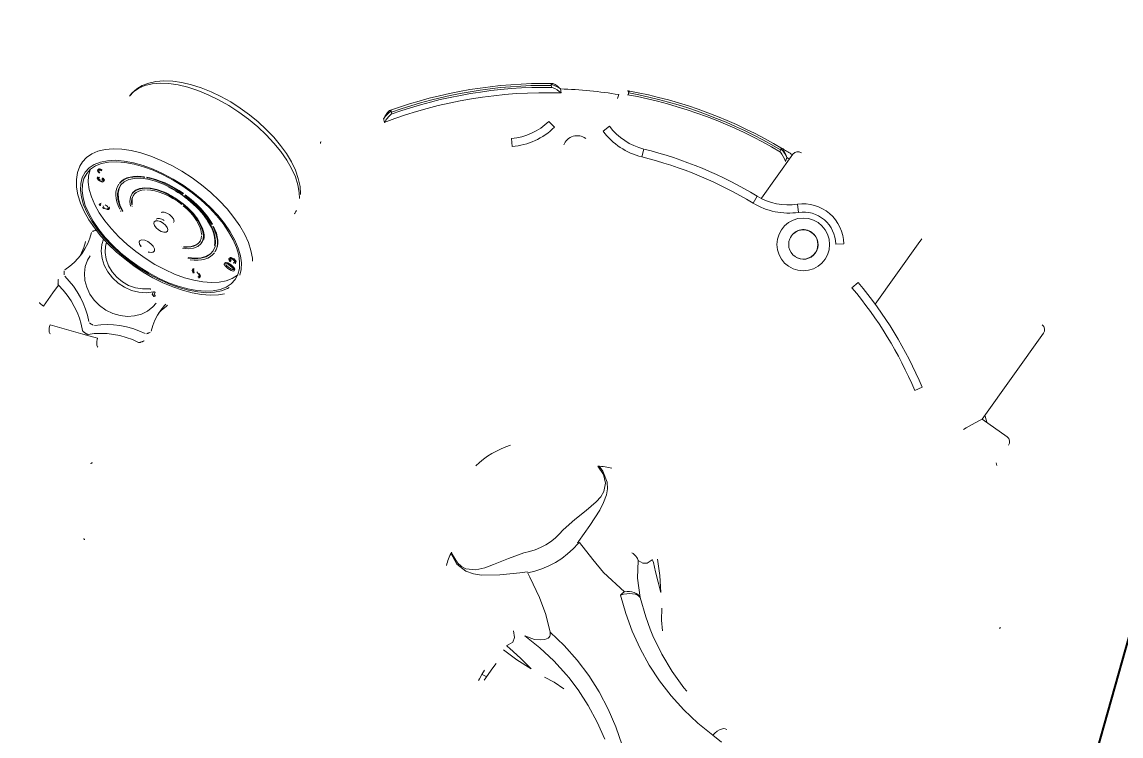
# Model space of a CAD drawing. Header units: millimetres. Extents: x -11451263 to 11578383104, y -507 to 1450429.
# Drawn here: x 12076962 to 12077262.8, y 1109792.9 to 1109988.2 of the extents above; entities that cross this region are included whole.
import ezdxf

# ---------------------------------------------------------------- set-up
doc = ezdxf.new("R2010")
doc.units = ezdxf.units.MM
doc.header["$MEASUREMENT"] = 0
doc.layers.get('0').update_dxf_attribs({"linetype": 'CONTINUOUS', "lineweight": 13})
doc.layers.get('Defpoints').update_dxf_attribs({"color": 5, "linetype": 'CONTINUOUS', "lineweight": 13})
doc.layers.add('KT-Net cat', color=1, linetype='CONTINUOUS', lineweight=40)
doc.layers.add('SPE-MEP-Plumbing', color=90, linetype='CONTINUOUS', lineweight=0)

# ---------------------------------------------------------------- blocks, each defined once
blk = doc.blocks.new('binh loc cat (bang)')
for p, q in [((346.01, 71.93), (345.97, 71.88)), ((346.06, 71.96), (346.01, 71.93)), ((346.12, 71.99), (346.06, 71.96)), ((346.18, 72), (346.12, 71.99)), ((346.24, 72.01), (346.18, 72)), ((346.31, 71.99), (346.24, 72.01)), ((346.37, 71.97), (346.31, 71.99)), ((346.43, 71.94), (346.37, 71.97)), ((335.74, 54.15), (335.71, 54.1)), ((335.71, 54.1), (335.71, 54.03)), ((335.71, 54.03), (335.71, 53.97)), ((335.71, 53.97), (335.73, 53.91)), ((335.73, 53.91), (335.76, 53.85)), ((335.76, 53.85), (335.8, 53.8)), ((335.8, 53.8), (335.86, 53.76)), ((335.86, 53.76), (335.91, 53.73)), ((456.45, 40.17), (456.32, 38.86)), ((456.51, 40.75), (456.45, 40.17)), ((457.7, 35.61), (457.74, 39.74)), ((456.32, 38.86), (456.17, 37.46)), ((457.58, 38.64), (456.38, 38.8)), ((457.73, 38.6), (457.58, 38.64)), ((457.69, 34.14), (457.7, 35.61)), ((489.54, 31.06), (493.98, 33.69)), ((304.54, 29.74), (304.7, 30.16)), ((304.7, 30.16), (304.88, 30.56)), ((304.88, 30.56), (305.08, 30.91)), ((305.08, 30.91), (305.29, 31.21)), ((305.29, 31.21), (305.5, 31.45)), ((305.5, 31.45), (305.7, 31.61)), ((305.7, 31.61), (305.88, 31.69)), ((305.88, 31.69), (306.04, 31.68)), ((484.91, 28.81), (489.54, 31.06)), ((498.79, 32.23), (494.46, 29.15)), ((313.31, 26.54), (304.54, 29.74)), ((457.17, 29.87), (461.73, 29.97)), ((457.28, 28.46), (457.23, 28.37)), ((457.23, 28.37), (457.39, 28.03)), ((457.41, 28.51), (457.28, 28.46)), ((457.39, 28.03), (458, 26.74)), ((457.64, 28.56), (457.41, 28.51)), ((458.24, 28.63), (457.64, 28.56)), ((462.41, 29.11), (458.24, 28.63)), ((461.73, 29.97), (466.33, 29.75)), ((466.33, 29.75), (462.41, 29.11)), ((473.56, 29.07), (470.66, 29.48)), ((476.83, 29.02), (473.56, 29.07)), ((480.11, 26.94), (484.91, 28.81)), ((494.46, 29.15), (489.91, 26.42)), ((298.6, 26.46), (298.62, 26.49)), ((298.62, 26.49), (298.7, 26.51)), ((298.7, 26.51), (298.83, 26.53)), ((298.83, 26.53), (299, 26.55)), ((299, 26.55), (299.22, 26.56)), ((299.22, 26.56), (299.47, 26.58)), ((299.47, 26.58), (299.76, 26.59)), ((299.76, 26.59), (300.07, 26.6)), ((300.07, 26.6), (300.06, 22.17)), ((311.37, 24.62), (310, 23.56)), ((312.63, 25.78), (311.37, 24.62)), ((312.64, 25.82), (312.63, 25.78)), ((312.67, 25.81), (312.63, 25.78)), ((312.66, 25.85), (312.64, 25.82)), ((312.72, 25.85), (312.67, 25.81)), ((312.76, 25.87), (312.72, 25.85)), ((312.81, 25.9), (312.76, 25.87)), ((312.87, 25.91), (312.81, 25.9)), ((312.92, 25.93), (312.87, 25.91)), ((312.98, 25.94), (312.92, 25.93)), ((313.03, 25.94), (312.98, 25.94)), ((313.03, 26.01), (313.03, 25.98)), ((313.04, 26.01), (313.03, 26.01)), ((313.03, 25.98), (313.03, 25.94)), ((313.17, 25.95), (313.03, 25.94)), ((313.3, 25.95), (313.17, 25.95)), ((313.44, 25.95), (313.3, 25.95)), ((317.23, 25.11), (313.31, 26.54)), ((313.57, 25.95), (313.44, 25.95)), ((313.7, 25.95), (313.57, 25.95)), ((313.84, 25.95), (313.7, 25.95)), ((313.97, 25.95), (313.84, 25.95)), ((314.11, 25.94), (313.97, 25.95)), ((314.1, 26.01), (314.1, 25.98)), ((314.1, 26.01), (314.1, 26.01)), ((314.1, 25.98), (314.11, 25.94)), ((314.16, 25.94), (314.11, 25.94)), ((314.22, 25.93), (314.16, 25.94)), ((314.27, 25.91), (314.22, 25.93)), ((314.32, 25.9), (314.27, 25.91)), ((314.37, 25.87), (314.32, 25.9)), ((314.42, 25.85), (314.37, 25.87)), ((314.47, 25.81), (314.42, 25.85)), ((314.5, 25.78), (314.47, 25.81)), ((314.48, 25.85), (314.5, 25.82)), ((314.5, 25.82), (314.5, 25.78)), ((315.77, 24.62), (314.5, 25.78)), ((317.14, 23.56), (315.77, 24.62)), ((317.23, 25.11), (317.39, 25.53)), ((317.39, 25.53), (317.57, 25.93)), ((317.57, 25.93), (317.77, 26.29)), ((317.77, 26.29), (317.98, 26.59)), ((317.98, 26.59), (318.19, 26.83)), ((318.19, 26.83), (318.39, 26.99)), ((318.39, 26.99), (318.57, 27.06)), ((318.57, 27.06), (318.73, 27.06)), ((457.68, 25.39), (456.43, 24.1)), ((458, 26.74), (457.68, 25.39)), ((464.93, 23.7), (470.1, 24.38)), ((470.1, 24.38), (475.16, 25.46)), ((475.16, 25.46), (476.08, 25.7)), ((476.08, 25.7), (480.11, 26.94)), ((485.17, 24.07), (480.26, 22.1)), ((489.91, 26.42), (485.17, 24.07)), ((300.06, 22.17), (300.06, 19.57)), ((306.98, 21.75), (305.36, 21.01)), ((308.53, 22.6), (306.98, 21.75)), ((310, 23.56), (308.53, 22.6)), ((309.95, 20.59), (311.32, 21.65)), ((311.32, 21.65), (312.58, 22.81)), ((312.98, 22.98), (313.13, 22.98)), ((313.13, 22.98), (313.28, 22.98)), ((313.28, 22.98), (313.42, 22.99)), ((313.42, 22.99), (313.57, 22.99)), ((313.57, 22.99), (313.72, 22.99)), ((313.72, 22.99), (313.86, 22.98)), ((313.86, 22.98), (314.01, 22.98)), ((314.01, 22.98), (314.16, 22.98)), ((315.82, 21.65), (314.56, 22.81)), ((317.19, 20.59), (315.82, 21.65)), ((318.6, 22.6), (317.14, 23.56)), ((320.15, 21.75), (318.6, 22.6)), ((321.78, 21.01), (320.15, 21.75)), ((459.7, 23.42), (464.93, 23.7)), ((459.7, 23.42), (462.39, 22.66)), ((462.39, 22.66), (463.82, 21.83)), ((463.82, 21.83), (464.73, 21.02)), ((480.26, 22.1), (475.2, 20.52)), ((299.18, 18.37), (299.17, 18.32)), ((299.17, 18.32), (299.17, 18.29)), ((299.19, 18.41), (299.18, 18.37)), ((299.21, 18.46), (299.19, 18.41)), ((299.23, 18.51), (299.21, 18.46)), ((299.3, 18.61), (299.23, 18.51)), ((299.23, 18.51), (299.24, 18.55)), ((299.24, 18.55), (299.25, 18.57)), ((299.36, 18.71), (299.3, 18.61)), ((299.43, 18.81), (299.36, 18.71)), ((299.49, 18.91), (299.43, 18.81)), ((299.56, 19.01), (299.49, 18.91)), ((299.63, 19.11), (299.56, 19.01)), ((299.7, 19.21), (299.63, 19.11)), ((299.77, 19.31), (299.7, 19.21)), ((299.77, 19.31), (299.78, 19.36)), ((299.8, 19.35), (299.77, 19.31)), ((299.78, 19.36), (299.79, 19.37)), ((299.84, 19.39), (299.8, 19.35)), ((299.88, 19.42), (299.84, 19.39)), ((299.92, 19.45), (299.88, 19.42)), ((299.97, 19.48), (299.92, 19.45)), ((300.02, 19.5), (299.97, 19.48)), ((300.08, 19.52), (300.02, 19.5)), ((300.13, 19.53), (300.08, 19.52)), ((301.92, 19.9), (300.13, 19.53)), ((300.13, 19.57), (300.14, 19.59)), ((300.13, 19.53), (300.13, 19.57)), ((300.14, 19.59), (300.15, 19.6)), ((303.66, 20.39), (301.92, 19.9)), ((305.36, 21.01), (303.66, 20.39)), ((305.3, 18.04), (306.93, 18.78)), ((306.93, 18.78), (308.48, 19.63)), ((308.48, 19.63), (309.95, 20.59)), ((318.65, 19.63), (317.19, 20.59)), ((320.21, 18.78), (318.65, 19.63)), ((321.84, 18.04), (320.21, 18.78)), ((323.47, 20.39), (321.78, 21.01)), ((325.22, 19.9), (323.47, 20.39)), ((327.01, 19.53), (325.22, 19.9)), ((326.99, 19.6), (327, 19.59)), ((327, 19.59), (327, 19.57)), ((327, 19.57), (327.01, 19.53)), ((327.06, 19.52), (327.01, 19.53)), ((327.11, 19.5), (327.06, 19.52)), ((327.17, 19.48), (327.11, 19.5)), ((327.21, 19.45), (327.17, 19.48)), ((327.26, 19.42), (327.21, 19.45)), ((327.3, 19.39), (327.26, 19.42)), ((327.34, 19.35), (327.3, 19.39)), ((327.37, 19.31), (327.34, 19.35)), ((327.35, 19.37), (327.36, 19.36)), ((327.36, 19.36), (327.37, 19.31)), ((327.44, 19.21), (327.37, 19.31)), ((327.51, 19.11), (327.44, 19.21)), ((327.58, 19.01), (327.51, 19.11)), ((327.65, 18.91), (327.58, 19.01)), ((327.71, 18.81), (327.65, 18.91)), ((327.78, 18.71), (327.71, 18.81)), ((327.84, 18.61), (327.78, 18.71)), ((327.91, 18.51), (327.84, 18.61)), ((327.89, 18.57), (327.9, 18.55)), ((327.9, 18.55), (327.91, 18.51)), ((327.93, 18.46), (327.91, 18.51)), ((327.95, 18.41), (327.93, 18.46)), ((327.96, 18.37), (327.95, 18.41)), ((327.97, 18.32), (327.96, 18.37)), ((327.97, 18.29), (327.97, 18.32)), ((430.1, 16.81), (433.2, 18.26)), ((430.47, 18.42), (430.35, 17.94)), ((430.6, 18.89), (430.47, 18.42)), ((430.74, 19.35), (430.6, 18.89)), ((430.89, 19.79), (430.74, 19.35)), ((431.05, 20.23), (430.89, 19.79)), ((433.2, 18.26), (436.28, 18.41)), ((436.28, 18.41), (438.39, 17.82)), ((464.72, 18.56), (460.94, 15.32)), ((470.01, 19.33), (464.72, 18.56)), ((464.92, 18.77), (464.72, 18.56)), ((464.73, 21.02), (465.03, 20.64)), ((465.21, 19.21), (464.92, 18.77)), ((465.03, 20.64), (465.26, 20.17)), ((465.3, 19.5), (465.21, 19.21)), ((465.26, 20.17), (465.33, 19.84)), ((465.33, 19.84), (465.3, 19.5)), ((475.2, 20.52), (470.01, 19.33)), ((299.61, 13.55), (299.08, 15.08)), ((299.12, 15.46), (299.19, 15.57)), ((299.19, 15.57), (299.26, 15.68)), ((299.26, 15.68), (299.33, 15.79)), ((299.33, 15.79), (299.4, 15.9)), ((299.4, 15.9), (299.47, 16.01)), ((299.47, 16.01), (299.55, 16.12)), ((299.55, 16.12), (299.63, 16.23)), ((299.63, 16.23), (299.7, 16.34)), ((300.07, 16.56), (301.86, 16.92)), ((301.86, 16.92), (303.61, 17.42)), ((303.61, 17.42), (305.3, 18.04)), ((306.71, 15.54), (305.19, 14.28)), ((308.49, 16.52), (306.71, 15.54)), ((310.44, 17.2), (308.49, 16.52)), ((312.51, 17.55), (310.44, 17.2)), ((314.62, 17.55), (312.51, 17.55)), ((316.69, 17.2), (314.62, 17.55)), ((318.65, 16.52), (316.69, 17.2)), ((320.43, 15.54), (318.65, 16.52)), ((321.95, 14.28), (320.43, 15.54)), ((323.53, 17.42), (321.84, 18.04)), ((325.28, 16.92), (323.53, 17.42)), ((327.07, 16.56), (325.28, 16.92)), ((327.43, 16.34), (327.51, 16.23)), ((327.51, 16.23), (327.59, 16.12)), ((327.53, 13.55), (328.06, 15.08)), ((327.59, 16.12), (327.66, 16.01)), ((327.66, 16.01), (327.74, 15.9)), ((327.74, 15.9), (327.81, 15.79)), ((327.81, 15.79), (327.88, 15.68)), ((327.88, 15.68), (327.95, 15.57)), ((327.95, 15.57), (328.02, 15.46)), ((430.14, 16.95), (430.05, 16.44)), ((430.52, 16.77), (430.05, 16.44)), ((430.24, 17.45), (430.14, 16.95)), ((430.35, 17.94), (430.24, 17.45)), ((433.07, 17.88), (430.52, 16.77)), ((434.56, 18.04), (433.07, 17.88)), ((435.92, 17.83), (434.56, 18.04)), ((438.31, 16.48), (435.92, 17.83)), ((439.95, 14.65), (438.31, 16.48)), ((438.39, 17.82), (440.39, 16.78)), ((440.39, 16.78), (444.4, 13.78)), ((460.94, 15.32), (456.84, 12.53)), ((506.91, 14.59), (512.08, 15.31)), ((512.08, 15.31), (517.33, 15.64)), ((517.33, 15.64), (520.38, 15.8)), ((517.47, 14.82), (517.33, 15.64)), ((299.99, 11.99), (299.61, 13.55)), ((303.96, 12.79), (303.09, 11.13)), ((305.19, 14.28), (303.96, 12.79)), ((323.18, 12.79), (321.95, 14.28)), ((324.05, 11.13), (323.18, 12.79)), ((327.15, 11.99), (327.53, 13.55)), ((441.41, 12.49), (439.95, 14.65)), ((443.72, 8.78), (441.41, 12.49)), ((444.4, 13.78), (448.52, 10.16)), ((456.84, 12.53), (451.48, 9.54)), ((496.86, 11.99), (501.83, 13.48)), ((501.83, 13.48), (506.91, 14.59)), ((517.69, 14.06), (517.47, 14.82)), ((517.98, 13.39), (517.69, 14.06)), ((518.32, 12.85), (517.98, 13.39)), ((518.7, 12.45), (518.32, 12.85)), ((519.11, 12.21), (518.7, 12.45)), ((519.53, 12.14), (519.11, 12.21)), ((300.21, 10.41), (299.99, 11.99)), ((300.26, 9.76), (300.1, 8.71)), ((300.29, 8.82), (300.21, 10.41)), ((302.59, 9.35), (302.48, 7.99)), ((303.09, 11.13), (302.59, 9.35)), ((308.96, 8.74), (310.95, 9.33)), ((310.95, 9.33), (313.03, 9.59)), ((313.03, 9.59), (315.14, 9.51)), ((315.14, 9.51), (317.19, 9.08)), ((317.19, 9.08), (319.11, 8.32)), ((324.55, 9.35), (324.05, 11.13)), ((324.66, 7.99), (324.55, 9.35)), ((326.85, 8.82), (326.92, 10.41)), ((327.04, 8.71), (326.87, 9.76)), ((326.92, 10.41), (327.15, 11.99)), ((448.52, 10.16), (450.12, 8.77)), ((451.48, 9.54), (450.39, 8.93)), ((487.37, 7.89), (492.04, 10.12)), ((492.04, 10.12), (496.86, 11.99)), ((503.42, 9.69), (498.17, 7.91)), ((504.56, 10), (503.42, 9.69)), ((299.72, 7.15), (299.2, 5.62)), ((300.1, 8.71), (299.72, 7.15)), ((299.99, 5.65), (300.21, 7.23)), ((300.21, 7.23), (300.29, 8.82)), ((304.24, 5.19), (305.54, 6.63)), ((306.59, 6.18), (305.31, 4.86)), ((305.54, 6.63), (307.13, 7.82)), ((308.13, 7.25), (306.59, 6.18)), ((307.13, 7.82), (308.96, 8.74)), ((309.9, 8.04), (308.13, 7.25)), ((311.8, 8.51), (309.9, 8.04)), ((313.78, 8.64), (311.8, 8.51)), ((315.75, 8.44), (313.78, 8.64)), ((317.63, 7.9), (315.75, 8.44)), ((319.36, 7.04), (317.63, 7.9)), ((319.11, 8.32), (320.82, 7.27)), ((320.85, 5.92), (319.36, 7.04)), ((320.82, 7.27), (322.28, 5.95)), ((322.28, 5.95), (322.44, 6.65)), ((322.44, 6.65), (323.13, 6.94)), ((322.89, 6.4), (322.72, 5.76)), ((323.43, 6.58), (322.89, 6.4)), ((323.13, 6.94), (323.27, 6.84)), ((326.92, 7.23), (326.85, 8.82)), ((326.99, 6.66), (326.92, 7.23)), ((327.42, 7.15), (327.04, 8.71)), ((327.57, 6.66), (327.42, 7.15)), ((446.3, 5.05), (443.72, 8.78)), ((450.12, 8.77), (450.15, 8.75)), ((450.39, 8.93), (450.31, 8.88)), ((450.31, 8.88), (451.64, 7.38)), ((451.64, 7.38), (452.85, 5.75)), ((482.88, 5.3), (487.37, 7.89)), ((498.17, 7.91), (493.1, 5.7)), ((299.08, 2.56), (299.61, 4.09)), ((299.18, 5.58), (299.17, 5.53)), ((299.17, 5.53), (299.17, 5.48)), ((299.2, 5.62), (299.18, 5.58)), ((299.61, 4.09), (299.99, 5.65)), ((302.75, 2.13), (303.27, 3.57)), ((303.27, 3.57), (304.24, 5.19)), ((304.37, 3.35), (303.98, 2.4)), ((305.31, 4.86), (304.37, 3.35)), ((310.69, 3.16), (307.62, 2.91)), ((313.79, 3.24), (310.69, 3.16)), ((316.88, 3.14), (313.79, 3.24)), ((319.94, 2.86), (316.88, 3.14)), ((320.85, 5.92), (320.89, 5.88)), ((320.89, 5.88), (320.93, 5.85)), ((320.93, 5.85), (320.98, 5.82)), ((320.98, 5.82), (321.03, 5.8)), ((321.03, 5.8), (321.09, 5.79)), ((321.09, 5.79), (321.14, 5.77)), ((321.14, 5.77), (321.2, 5.77)), ((321.2, 5.77), (321.25, 5.76)), ((322.32, 5.91), (322.28, 5.95)), ((322.37, 5.87), (322.32, 5.91)), ((322.42, 5.84), (322.37, 5.87)), ((322.47, 5.81), (322.42, 5.84)), ((322.53, 5.79), (322.47, 5.81)), ((322.59, 5.78), (322.53, 5.79)), ((322.65, 5.77), (322.59, 5.78)), ((322.72, 5.76), (322.65, 5.77)), ((447.36, 3.9), (446.3, 5.05)), ((448.32, 2.64), (447.36, 3.9)), ((452.85, 5.75), (453.92, 4.02)), ((453.92, 4.02), (454.84, 2.2)), ((478.6, 2.37), (482.88, 5.3)), ((488.23, 3.04), (486.54, 1.99)), ((493.1, 5.7), (488.23, 3.04)), ((296.44, 0.14), (294.08, -0.96)), ((297.31, 0.02), (294.97, -1.08)), ((299.01, 1.08), (296.44, 0.14)), ((299.9, 0.96), (297.31, 0.02)), ((300.2, 0.73), (297.66, -0.2)), ((301.75, 1.86), (299.01, 1.08)), ((299.19, 2.07), (299.12, 2.18)), ((299.26, 1.96), (299.19, 2.07)), ((299.33, 1.84), (299.26, 1.96)), ((299.4, 1.73), (299.33, 1.84)), ((299.47, 1.62), (299.4, 1.73)), ((299.55, 1.51), (299.47, 1.62)), ((299.63, 1.41), (299.55, 1.51)), ((299.7, 1.3), (299.63, 1.41)), ((302.71, 1.73), (299.9, 0.96)), ((302.94, 1.48), (300.2, 0.73)), ((304.63, 2.47), (301.75, 1.86)), ((305.69, 2.32), (302.71, 1.73)), ((305.86, 2.06), (302.94, 1.48)), ((307.62, 2.91), (304.63, 2.47)), ((308.79, 2.72), (305.69, 2.32)), ((308.89, 2.45), (305.86, 2.06)), ((311.97, 2.92), (308.79, 2.72)), ((312, 2.64), (308.89, 2.45)), ((315.17, 2.92), (311.97, 2.92)), ((315.14, 2.64), (312, 2.64)), ((318.25, 2.45), (315.14, 2.64)), ((318.35, 2.72), (315.17, 2.92)), ((321.28, 2.06), (318.25, 2.45)), ((321.45, 2.32), (318.35, 2.72)), ((322.93, 2.39), (319.94, 2.86)), ((324.2, 1.48), (321.28, 2.06)), ((324.43, 1.73), (321.45, 2.32)), ((325.8, 1.76), (322.93, 2.39)), ((326.94, 0.73), (324.2, 1.48)), ((327.24, 0.96), (324.43, 1.73)), ((328.52, 0.95), (325.8, 1.76)), ((329.48, -0.2), (326.94, 0.73)), ((329.83, 0.02), (327.24, 0.96)), ((331.07, -0.02), (328.52, 0.95)), ((332.17, -1.08), (329.83, 0.02)), ((449.16, 1.29), (448.32, 2.64)), ((449.88, -0.14), (449.16, 1.29)), ((454.84, 2.2), (455.6, 0.3)), ((455.6, 0.3), (456.19, -1.65)), ((474.53, -0.9), (478.6, 2.37)), ((486.54, 1.99), (483.61, -0.03)), ((489.58, 0.37), (487.66, -1.8)), ((291.95, -2.22), (290.08, -3.63)), ((292.93, -2.31), (291.21, -3.67)), ((293.38, -2.48), (291.7, -3.8)), ((294.08, -0.96), (291.95, -2.22)), ((294.97, -1.08), (292.93, -2.31)), ((295.38, -1.27), (293.38, -2.48)), ((297.66, -0.2), (295.38, -1.27)), ((300.2, -2.16), (297.66, -3.08)), ((302.94, -1.4), (300.2, -2.16)), ((305.86, -0.82), (302.94, -1.4)), ((308.89, -0.43), (305.86, -0.82)), ((312, -0.24), (308.89, -0.43)), ((311.17, -2.96), (311.1, -3.22)), ((311.17, -2.86), (311.12, -3.36)), ((311.61, -2.42), (311.17, -2.86)), ((311.61, -2.51), (311.17, -2.96)), ((312.36, -2.09), (311.61, -2.42)), ((312.36, -2.19), (311.61, -2.51)), ((315.14, -0.24), (312, -0.24)), ((315.53, -2.42), (314.78, -2.09)), ((315.53, -2.51), (314.78, -2.19)), ((318.25, -0.43), (315.14, -0.24)), ((315.97, -2.86), (315.53, -2.42)), ((315.97, -2.96), (315.53, -2.51)), ((316.01, -3.36), (315.97, -2.86)), ((316.04, -3.22), (315.97, -2.96)), ((321.28, -0.82), (318.25, -0.43)), ((324.2, -1.4), (321.28, -0.82)), ((326.94, -2.16), (324.2, -1.4)), ((329.48, -3.08), (326.94, -2.16)), ((331.76, -1.27), (329.48, -0.2)), ((333.39, -1.14), (331.07, -0.02)), ((333.76, -2.48), (331.76, -1.27)), ((334.21, -2.31), (332.17, -1.08)), ((335.47, -2.41), (333.39, -1.14)), ((335.44, -3.8), (333.76, -2.48)), ((335.93, -3.67), (334.21, -2.31)), ((337.25, -3.8), (335.47, -2.41)), ((450.46, -1.63), (449.88, -0.14)), ((450.9, -3.16), (450.46, -1.63)), ((456.19, -1.65), (456.61, -3.63)), ((474.86, -2.26), (467.15, -3.21)), ((474.53, -0.9), (474.56, -1.08)), ((474.53, -0.9), (475.08, -1.57)), ((474.56, -1.08), (474.59, -1.25)), ((474.59, -1.25), (474.63, -1.43)), ((474.63, -1.43), (474.67, -1.6)), ((474.67, -1.6), (474.71, -1.77)), ((474.71, -1.77), (474.76, -1.94)), ((474.76, -1.94), (474.81, -2.1)), ((474.81, -2.1), (474.86, -2.26)), ((475.4, -2.72), (474.86, -2.26)), ((475.08, -1.57), (475.69, -2.18)), ((475.98, -3.1), (475.4, -2.72)), ((475.69, -2.18), (476.34, -2.7)), ((476.34, -2.7), (477, -3.12)), ((483.61, -0.03), (479.24, -3.5)), ((487.66, -1.8), (485.8, -4.51)), ((288.51, -5.18), (287.28, -6.84)), ((290.08, -3.63), (288.51, -5.18)), ((289.85, -5.11), (288.86, -6.64)), ((290.36, -5.22), (289.4, -6.71)), ((291.21, -3.67), (289.85, -5.11)), ((291.7, -3.8), (290.36, -5.22)), ((293.38, -5.36), (291.7, -6.68)), ((295.38, -4.15), (293.38, -5.36)), ((297.66, -3.08), (295.38, -4.15)), ((296.34, -4.94), (296.42, -4.81)), ((296.38, -5.12), (296.34, -4.94)), ((296.38, -5.31), (296.35, -5.19)), ((296.54, -5.28), (296.38, -5.12)), ((296.54, -5.48), (296.38, -5.31)), ((296.42, -4.81), (296.58, -4.69)), ((296.68, -4.89), (296.63, -5.01)), ((296.63, -5.01), (296.72, -5.18)), ((296.81, -4.79), (296.68, -4.89)), ((297.41, -5.19), (297.67, -4.97)), ((297.66, -4.78), (297.58, -4.73)), ((297.7, -4.84), (297.66, -4.78)), ((297.67, -4.97), (297.7, -4.84)), ((297.75, -5.74), (298.01, -5.79)), ((297.76, -4.63), (297.9, -4.71)), ((297.9, -4.71), (297.98, -4.81)), ((297.98, -4.98), (298.21, -4.94)), ((298.01, -5.79), (298.22, -5.8)), ((298.21, -4.94), (298.39, -4.94)), ((298.22, -5.8), (298.5, -5.75)), ((298.39, -4.94), (298.7, -4.99)), ((298.5, -5.75), (298.69, -5.67)), ((298.69, -5.67), (298.86, -5.54)), ((298.7, -4.99), (298.91, -5.06)), ((298.88, -5.27), (298.74, -5.17)), ((298.86, -5.54), (298.93, -5.39)), ((298.93, -5.39), (298.88, -5.27)), ((298.91, -5.06), (299.15, -5.25)), ((299.11, -5.64), (298.91, -5.78)), ((299.11, -5.83), (298.91, -5.97)), ((299.21, -5.47), (299.11, -5.64)), ((299.21, -5.66), (299.11, -5.83)), ((299.15, -5.25), (299.21, -5.47)), ((299.2, -5.61), (299.21, -5.66)), ((311.12, -3.36), (311.47, -3.83)), ((311.47, -3.83), (312.16, -4.19)), ((312.16, -4.19), (313.07, -4.38)), ((313.07, -4.38), (314.07, -4.38)), ((314.07, -4.38), (314.98, -4.19)), ((314.98, -4.19), (315.67, -3.83)), ((315.67, -3.83), (316.01, -3.36)), ((327.45, -5.26), (327.51, -4.99)), ((327.54, -5.39), (327.45, -5.26)), ((327.45, -5.46), (327.47, -5.38)), ((327.54, -5.59), (327.45, -5.46)), ((327.51, -4.99), (328.16, -4.56)), ((327.7, -5.5), (327.54, -5.39)), ((327.7, -5.7), (327.54, -5.59)), ((327.83, -4.99), (327.76, -5.2)), ((327.76, -5.2), (327.82, -5.31)), ((327.83, -5.19), (327.78, -5.35)), ((327.82, -5.31), (327.94, -5.4)), ((328.35, -4.66), (327.83, -4.99)), ((328.35, -4.85), (327.83, -5.19)), ((328.79, -5.45), (329.18, -5.33)), ((329.18, -5.33), (329.44, -5.22)), ((329.44, -5.22), (329.95, -4.88)), ((331.76, -4.15), (329.48, -3.08)), ((330.27, -4.87), (329.64, -5.32)), ((330.27, -5.07), (329.64, -5.51)), ((329.97, -4.56), (329.85, -4.47)), ((329.97, -4.76), (329.85, -4.67)), ((329.95, -4.88), (330.02, -4.67)), ((330.02, -4.67), (329.97, -4.56)), ((329.98, -4.79), (329.97, -4.76)), ((330.07, -4.36), (330.23, -4.47)), ((330.23, -4.47), (330.32, -4.6)), ((330.32, -4.6), (330.27, -4.87)), ((330.31, -4.88), (330.27, -5.07)), ((333.76, -5.36), (331.76, -4.15)), ((335.44, -6.68), (333.76, -5.36)), ((336.77, -5.22), (335.44, -3.8)), ((337.29, -5.11), (335.93, -3.67)), ((337.74, -6.71), (336.77, -5.22)), ((338.4, -4.96), (337.25, -3.8)), ((338.28, -6.64), (337.29, -5.11)), ((451.2, -4.72), (450.9, -3.16)), ((451.34, -6.28), (451.2, -4.72)), ((456.61, -3.63), (456.85, -5.63)), ((456.61, -5.71), (456.61, -5.76)), ((456.61, -5.76), (456.62, -5.81)), ((456.62, -5.81), (456.63, -5.85)), ((456.63, -5.85), (456.63, -5.9)), ((456.63, -5.9), (456.64, -5.95)), ((456.64, -5.95), (456.65, -6)), ((456.65, -6), (456.65, -6.05)), ((456.85, -5.63), (456.88, -5.69)), ((456.88, -5.69), (456.9, -5.74)), ((456.9, -5.74), (456.92, -5.8)), ((456.92, -5.8), (456.94, -5.86)), ((456.94, -5.86), (456.97, -5.91)), ((456.97, -5.91), (456.99, -5.97)), ((456.99, -5.97), (457.02, -6.02)), ((462.68, -4.35), (457.04, -6.08)), ((467.15, -3.21), (462.68, -4.35)), ((479.24, -3.5), (475.63, -7.39)), ((476.57, -3.4), (475.98, -3.1)), ((477.16, -3.61), (476.57, -3.4)), ((477, -3.12), (477.64, -3.42)), ((477.74, -3.73), (477.16, -3.61)), ((477.64, -3.42), (478.24, -3.59)), ((478.29, -3.75), (477.74, -3.73)), ((478.24, -3.59), (478.78, -3.61)), ((478.79, -3.67), (478.29, -3.75)), ((478.78, -3.61), (479.24, -3.5)), ((479.24, -3.5), (478.79, -3.67)), ((286.42, -8.59), (285.95, -10.36)), ((287.28, -6.84), (286.42, -8.59)), ((288.26, -8.21), (288.06, -9.81)), ((288.86, -6.64), (288.26, -8.21)), ((288.81, -8.25), (288.61, -9.81)), ((289.4, -6.71), (288.81, -8.25)), ((290.36, -8.1), (289.4, -9.59)), ((291.7, -6.68), (290.36, -8.1)), ((299.15, -8.94), (298.55, -9.62)), ((299.87, -8.29), (299.15, -8.94)), ((300.99, -7.95), (299.68, -9.02)), ((300.99, -8.14), (299.68, -9.22)), ((300.71, -7.67), (299.87, -8.29)), ((301.66, -7.1), (300.71, -7.67)), ((302.63, -6.99), (300.99, -7.95)), ((302.63, -7.18), (300.99, -8.14)), ((302.06, -6.88), (302.04, -6.89)), ((302.09, -6.87), (302.06, -6.88)), ((302.11, -6.86), (302.09, -6.87)), ((302.14, -6.84), (302.11, -6.86)), ((302.16, -6.83), (302.14, -6.84)), ((302.19, -6.82), (302.16, -6.83)), ((302.21, -6.81), (302.19, -6.82)), ((302.24, -6.79), (302.21, -6.81)), ((312.72, -8.79), (312, -9.03)), ((313.57, -8.7), (312.72, -8.79)), ((314.42, -8.79), (313.57, -8.7)), ((315.14, -9.03), (314.42, -8.79)), ((321.44, -8.59), (321.44, -8.59)), ((321.44, -8.59), (321.44, -8.59)), ((321.45, -8.6), (321.44, -8.59)), ((321.45, -8.6), (321.45, -8.6)), ((321.45, -8.6), (321.45, -8.6)), ((321.45, -8.6), (321.45, -8.6)), ((321.45, -8.6), (321.45, -8.6)), ((321.45, -8.6), (321.45, -8.6)), ((322.73, -9.37), (321.83, -8.8)), ((322.73, -9.57), (321.83, -8.99)), ((323.21, -9.23), (321.84, -8.4)), ((326.22, -7.99), (324.59, -7.03)), ((326.22, -8.19), (324.59, -7.22)), ((326.33, -7.61), (325.37, -7.04)), ((327.51, -9.08), (326.22, -7.99)), ((327.51, -9.27), (326.22, -8.19)), ((327.18, -8.22), (326.33, -7.61)), ((327.92, -8.87), (327.18, -8.22)), ((328.53, -9.55), (327.92, -8.87)), ((336.77, -8.1), (335.44, -6.68)), ((337.74, -9.59), (336.77, -8.1)), ((338.33, -8.25), (337.74, -6.71)), ((338.47, -7.04), (338.28, -6.64)), ((338.53, -9.81), (338.33, -8.25)), ((422.02, -7.96), (421.72, -6.61)), ((422.4, -9.3), (422.02, -7.96)), ((452.33, -10.48), (451.34, -6.28)), ((456.66, -6.1), (456.6, -11.47)), ((456.65, -6.05), (456.66, -6.1)), ((457.02, -6.02), (457.04, -6.08)), ((475.63, -7.39), (473, -11.39)), ((478.6, -11.59), (483.1, -7.92)), ((483.1, -7.92), (480.2, -11.48)), ((285.95, -10.36), (285.84, -11.73)), ((286.03, -13.37), (285.84, -11.73)), ((288.06, -9.81), (288.26, -11.41)), ((288.26, -11.41), (288.86, -12.98)), ((288.61, -9.81), (288.81, -11.37)), ((288.81, -11.13), (288.78, -11.25)), ((289.4, -9.59), (288.81, -11.13)), ((288.81, -11.37), (289.4, -12.91)), ((290.81, -12.03), (291.08, -11.96)), ((291.08, -11.96), (291.39, -11.93)), ((291.62, -10.68), (291.71, -10.47)), ((291.63, -10.76), (291.62, -10.68)), ((291.68, -10.86), (291.63, -10.76)), ((291.71, -10.47), (291.98, -10.3)), ((291.96, -10.58), (291.93, -10.7)), ((291.93, -10.7), (291.99, -10.89)), ((291.96, -10.77), (291.93, -10.89)), ((292.06, -10.47), (291.96, -10.58)), ((292.06, -10.66), (291.96, -10.77)), ((291.98, -10.3), (292.28, -10.22)), ((291.99, -10.89), (292.09, -11.04)), ((292.3, -10.37), (292.06, -10.47)), ((292.3, -10.56), (292.06, -10.66)), ((292.28, -10.22), (292.61, -10.2)), ((292.6, -10.34), (292.3, -10.37)), ((292.6, -10.53), (292.3, -10.56)), ((292.86, -10.36), (292.6, -10.34)), ((292.61, -10.2), (293.07, -10.25)), ((292.83, -11.06), (293.07, -11.01)), ((293.12, -11.15), (292.83, -11.19)), ((293.12, -11.34), (292.83, -11.38)), ((293.09, -10.42), (292.86, -10.36)), ((293.07, -10.25), (293.45, -10.39)), ((293.07, -11.01), (293.26, -10.92)), ((293.3, -10.56), (293.09, -10.42)), ((293.38, -11.07), (293.12, -11.15)), ((293.38, -11.26), (293.12, -11.34)), ((293.26, -10.92), (293.34, -10.82)), ((293.37, -10.72), (293.3, -10.56)), ((293.34, -10.82), (293.37, -10.72)), ((293.61, -10.92), (293.38, -11.07)), ((293.61, -11.11), (293.38, -11.26)), ((293.45, -10.39), (293.63, -10.55)), ((293.68, -10.73), (293.61, -10.92)), ((293.68, -10.92), (293.61, -11.11)), ((293.63, -10.55), (293.68, -10.73)), ((297.55, -11.8), (297.49, -12.54)), ((297.75, -11.06), (297.55, -11.8)), ((298.08, -10.33), (297.75, -11.06)), ((298.19, -11.42), (298.04, -12.68)), ((298.19, -11.62), (298.04, -12.69)), ((298.55, -9.62), (298.08, -10.33)), ((298.74, -10.19), (298.19, -11.42)), ((298.74, -10.39), (298.19, -11.62)), ((299.68, -9.02), (298.74, -10.19)), ((299.68, -9.22), (298.74, -10.39)), ((302.09, -11.51), (301.92, -12.59)), ((302.66, -10.46), (302.09, -11.51)), ((302.73, -11.32), (302.52, -12.04)), ((302.73, -11.51), (302.52, -12.23)), ((303.6, -9.49), (302.66, -10.46)), ((303.13, -10.62), (302.73, -11.32)), ((303.13, -10.82), (302.73, -11.51)), ((303.71, -9.96), (303.13, -10.62)), ((303.71, -10.15), (303.13, -10.82)), ((303.99, -9.7), (303.98, -9.71)), ((304, -9.69), (303.99, -9.7)), ((304.01, -9.68), (304, -9.69)), ((304.03, -9.67), (304.01, -9.68)), ((304.04, -9.66), (304.03, -9.67)), ((304.05, -9.65), (304.04, -9.66)), ((304.06, -9.64), (304.05, -9.65)), ((304.08, -9.63), (304.06, -9.64)), ((311.52, -9.39), (311.35, -9.81)), ((311.35, -9.81), (311.52, -10.23)), ((311.36, -10.7), (311.43, -10.88)), ((311.43, -10.88), (311.57, -11.06)), ((312, -9.03), (311.52, -9.39)), ((311.52, -10.23), (312, -10.59)), ((311.57, -11.06), (311.76, -11.22)), ((311.76, -11.22), (312, -11.36)), ((312, -10.59), (312.72, -10.84)), ((312, -11.36), (312.29, -11.48)), ((312.29, -11.48), (312.61, -11.58)), ((312.61, -11.58), (312.97, -11.65)), ((312.72, -10.84), (313.57, -10.92)), ((312.97, -11.65), (313.34, -11.68)), ((313.57, -10.92), (314.42, -10.84)), ((314.42, -10.84), (315.14, -10.59)), ((315.62, -9.39), (315.14, -9.03)), ((315.14, -10.59), (315.62, -10.23)), ((315.79, -9.81), (315.62, -9.39)), ((315.62, -10.23), (315.79, -9.81)), ((323.47, -10), (322.73, -9.37)), ((323.47, -10.19), (322.73, -9.57)), ((324.25, -10.18), (323.21, -9.23)), ((324.04, -10.67), (323.47, -10)), ((324.04, -10.86), (323.47, -10.19)), ((324.43, -11.37), (324.04, -10.67)), ((324.43, -11.56), (324.04, -10.86)), ((324.93, -11.21), (324.25, -10.18)), ((324.63, -12.09), (324.43, -11.37)), ((324.63, -12.28), (324.43, -11.56)), ((325.21, -12.28), (324.93, -11.21)), ((328.43, -10.25), (327.51, -9.08)), ((328.43, -10.44), (327.51, -9.27)), ((328.96, -11.48), (328.43, -10.25)), ((328.96, -11.67), (328.43, -10.44)), ((329.01, -10.25), (328.53, -9.55)), ((329.09, -12.74), (328.96, -11.48)), ((329.1, -12.69), (328.96, -11.67)), ((329.36, -10.98), (329.01, -10.25)), ((329.58, -11.71), (329.36, -10.98)), ((329.65, -12.46), (329.58, -11.71)), ((333.58, -11.74), (333.6, -11.6)), ((333.63, -11.87), (333.58, -11.74)), ((333.63, -12.07), (333.58, -11.93)), ((333.6, -11.6), (333.7, -11.47)), ((333.77, -12), (333.63, -11.87)), ((333.7, -11.47), (334.09, -11.28)), ((334.21, -12.16), (333.77, -12)), ((333.92, -11.82), (333.9, -11.92)), ((334.01, -11.72), (333.92, -11.82)), ((334.34, -11.58), (334.01, -11.72)), ((334.09, -11.28), (335.16, -11.15)), ((335.18, -11.49), (334.34, -11.58)), ((335.16, -11.15), (336.25, -11.21)), ((336.04, -11.52), (335.18, -11.49)), ((335.29, -12.08), (336.13, -11.98)), ((336.24, -11.56), (336.04, -11.52)), ((336.13, -11.98), (336.46, -11.84)), ((336.4, -11.63), (336.24, -11.56)), ((336.25, -11.21), (336.5, -11.27)), ((336.77, -11.89), (336.38, -12.09)), ((336.52, -11.73), (336.4, -11.63)), ((336.46, -11.84), (336.55, -11.75)), ((336.5, -11.27), (336.7, -11.37)), ((336.57, -11.83), (336.52, -11.73)), ((336.55, -11.75), (336.57, -11.64)), ((336.7, -11.37), (336.84, -11.49)), ((336.87, -11.76), (336.77, -11.89)), ((336.87, -11.95), (336.77, -12.08)), ((336.84, -11.49), (336.89, -11.62)), ((336.89, -11.62), (336.87, -11.76)), ((336.89, -11.81), (336.87, -11.95)), ((338.33, -11.13), (337.74, -9.59)), ((337.74, -12.91), (338.33, -11.37)), ((338.28, -12.98), (338.85, -11.54)), ((338.33, -11.37), (338.53, -9.81)), ((338.36, -11.25), (338.33, -11.13)), ((422.86, -10.63), (422.4, -9.3)), ((423.39, -11.93), (422.86, -10.63)), ((424, -13.21), (423.39, -11.93)), ((453.43, -14.31), (452.33, -10.48)), ((456.6, -11.47), (456.38, -16.53)), ((471.79, -11.97), (471.45, -12.04)), ((472.12, -11.86), (471.79, -11.97)), ((472.43, -11.73), (472.12, -11.86)), ((472.73, -11.58), (472.43, -11.73)), ((473, -11.39), (472.73, -11.58)), ((473, -11.39), (474.41, -11.51)), ((474.41, -11.51), (475.36, -12.19)), ((476.68, -13.34), (478.6, -11.59)), ((480.2, -11.48), (477.06, -14.81)), ((286.62, -14.99), (286.03, -13.37)), ((287.57, -16.56), (286.62, -14.99)), ((288.86, -12.98), (289.85, -14.51)), ((289.4, -12.91), (290.36, -14.4)), ((289.85, -14.51), (291.21, -15.96)), ((290.36, -14.4), (291.7, -15.82)), ((290.49, -12.39), (290.57, -12.19)), ((290.55, -12.56), (290.49, -12.39)), ((290.55, -12.75), (290.49, -12.58)), ((290.72, -12.71), (290.55, -12.56)), ((290.72, -12.9), (290.55, -12.75)), ((290.57, -12.19), (290.81, -12.03)), ((291.08, -12.84), (290.72, -12.71)), ((291.08, -13.03), (290.72, -12.9)), ((290.84, -12.29), (290.8, -12.4)), ((290.8, -12.4), (290.86, -12.55)), ((290.94, -12.19), (290.84, -12.29)), ((290.86, -12.55), (291.05, -12.67)), ((291.15, -12.1), (290.94, -12.19)), ((291.05, -12.67), (291.27, -12.72)), ((291.5, -12.88), (291.08, -12.84)), ((291.5, -13.07), (291.08, -13.03)), ((291.42, -12.07), (291.15, -12.1)), ((291.27, -12.72), (291.5, -12.75)), ((297.5, -12.82), (297.63, -13.56)), ((297.5, -13.01), (297.63, -13.76)), ((297.63, -13.56), (297.89, -14.3)), ((297.63, -13.76), (297.89, -14.49)), ((297.89, -14.3), (298.29, -15.02)), ((297.89, -14.49), (298.29, -15.21)), ((298.04, -12.68), (298.31, -13.93)), ((298.29, -15.02), (298.83, -15.71)), ((298.31, -13.93), (298.97, -15.15)), ((301.92, -12.59), (302.16, -13.66)), ((301.92, -12.69), (301.92, -12.78)), ((301.92, -12.78), (302.16, -13.85)), ((302.16, -13.66), (302.78, -14.7)), ((302.16, -13.85), (302.78, -14.89)), ((302.52, -12.23), (302.48, -12.69)), ((302.52, -12.04), (302.49, -12.77)), ((302.49, -12.77), (302.66, -13.49)), ((302.66, -13.49), (303.01, -14.2)), ((302.78, -14.7), (303.78, -15.66)), ((302.78, -14.89), (303.78, -15.85)), ((303.01, -14.2), (303.54, -14.87)), ((303.54, -14.87), (304.25, -15.51)), ((311.42, -12.96), (311.52, -13.12)), ((311.52, -13.12), (312, -13.48)), ((312, -13.48), (312.72, -13.72)), ((312.72, -13.72), (313.57, -13.8)), ((313.57, -13.8), (314.42, -13.72)), ((314.42, -13.72), (315.14, -13.48)), ((315.14, -13.48), (315.62, -13.12)), ((315.62, -13.12), (315.79, -12.69)), ((323.3, -15.16), (323.91, -14.5)), ((323.67, -15.4), (324.57, -14.41)), ((323.67, -15.59), (324.57, -14.61)), ((324.1, -14.24), (324.47, -13.54)), ((324.14, -15.19), (324.57, -14.73)), ((324.47, -13.54), (324.64, -12.82)), ((324.57, -14.41), (325.09, -13.36)), ((324.57, -14.61), (325.09, -13.56)), ((324.57, -14.73), (324.91, -14.25)), ((324.64, -12.82), (324.63, -12.09)), ((324.66, -12.69), (324.63, -12.28)), ((324.91, -14.25), (325.17, -13.75)), ((325.09, -13.36), (325.21, -12.28)), ((325.09, -13.56), (325.22, -12.69)), ((327.74, -15.39), (328.19, -14.77)), ((327.74, -15.59), (328.19, -14.97)), ((328.13, -15.2), (328.81, -13.99)), ((328.19, -14.77), (328.52, -14.14)), ((328.19, -14.97), (328.52, -14.33)), ((328.38, -15.64), (328.9, -14.94)), ((328.81, -13.99), (329.09, -12.74)), ((328.9, -14.94), (329.28, -14.22)), ((328.9, -15.13), (329.28, -14.41)), ((329.28, -14.22), (329.53, -13.48)), ((329.28, -14.41), (329.53, -13.67)), ((329.53, -13.48), (329.65, -12.74)), ((329.53, -13.67), (329.65, -12.93)), ((333.77, -12.19), (333.63, -12.07)), ((334.21, -12.35), (333.77, -12.19)), ((333.82, -13.51), (333.87, -13.31)), ((333.91, -13.7), (333.82, -13.51)), ((333.91, -13.89), (333.82, -13.71)), ((333.87, -13.31), (334.09, -13.15)), ((334.12, -13.86), (333.91, -13.7)), ((334.12, -14.06), (333.91, -13.89)), ((334.09, -13.15), (334.35, -13.05)), ((334.53, -13.99), (334.12, -13.86)), ((334.53, -14.19), (334.12, -14.06)), ((334.16, -13.4), (334.15, -13.51)), ((334.15, -13.51), (334.25, -13.68)), ((334.24, -13.3), (334.16, -13.4)), ((334.24, -13.49), (334.18, -13.57)), ((335.31, -12.23), (334.21, -12.16)), ((335.31, -12.42), (334.21, -12.35)), ((334.42, -13.2), (334.24, -13.3)), ((334.42, -13.39), (334.24, -13.49)), ((334.25, -13.68), (334.48, -13.81)), ((334.35, -13.05), (334.65, -13)), ((334.67, -13.14), (334.42, -13.2)), ((334.67, -13.33), (334.42, -13.39)), ((334.48, -13.81), (334.73, -13.87)), ((334.49, -12.05), (334.94, -12.09)), ((335.01, -14.03), (334.53, -13.99)), ((335.01, -14.22), (334.53, -14.19)), ((334.73, -13.87), (335.01, -13.88)), ((334.94, -12.09), (335.29, -12.08)), ((335.01, -13.88), (335.32, -13.84)), ((335.36, -13.99), (335.01, -14.03)), ((335.36, -14.18), (335.01, -14.22)), ((336.38, -12.09), (335.31, -12.23)), ((336.38, -12.28), (335.31, -12.42)), ((335.32, -13.84), (335.55, -13.73)), ((335.66, -13.9), (335.36, -13.99)), ((335.66, -14.09), (335.36, -14.18)), ((335.56, -13.28), (335.44, -13.14)), ((335.56, -13.47), (335.44, -13.33)), ((335.44, -15.82), (336.77, -14.4)), ((335.55, -13.73), (335.64, -13.61)), ((335.65, -13.48), (335.56, -13.28)), ((335.65, -13.67), (335.56, -13.47)), ((335.64, -13.61), (335.65, -13.48)), ((335.92, -13.71), (335.66, -13.9)), ((335.92, -13.91), (335.66, -14.09)), ((335.89, -13.31), (335.95, -13.41)), ((335.98, -13.49), (335.92, -13.71)), ((335.98, -13.68), (335.92, -13.91)), ((335.93, -15.96), (337.29, -14.51)), ((335.95, -13.41), (335.98, -13.49)), ((336.77, -12.08), (336.38, -12.28)), ((336.77, -14.4), (337.74, -12.91)), ((337.29, -14.51), (338.28, -12.98)), ((424.68, -14.44), (424, -13.21)), ((425.43, -15.62), (424.68, -14.44)), ((454.3, -17.78), (453.43, -14.31)), ((470.72, -12.1), (470.35, -12.09)), ((471.09, -12.09), (470.72, -12.1)), ((471.45, -12.04), (471.09, -12.09)), ((475.36, -12.19), (475.85, -13.44)), ((475.85, -13.44), (475.95, -13.72)), ((475.95, -13.72), (476.02, -13.78)), ((476.02, -13.78), (476.12, -13.77)), ((476.12, -13.77), (476.27, -13.68)), ((476.27, -13.68), (476.68, -13.34)), ((288.9, -18.06), (287.57, -16.56)), ((291.21, -15.96), (292.93, -17.31)), ((291.7, -15.82), (293.38, -17.14)), ((292.93, -17.31), (294.97, -18.54)), ((293.38, -17.14), (295.38, -18.35)), ((298.29, -15.21), (298.83, -15.9)), ((298.83, -15.71), (299.48, -16.38)), ((298.83, -15.9), (299.48, -16.57)), ((298.97, -15.15), (300.02, -16.3)), ((299.48, -16.38), (300.26, -17.02)), ((299.48, -16.57), (300.26, -17.21)), ((300.02, -16.3), (301.43, -17.34)), ((300.26, -17.02), (301.16, -17.61)), ((300.26, -17.21), (301.16, -17.81)), ((301.16, -17.61), (302.16, -18.17)), ((301.16, -17.81), (301.97, -18.26)), ((301.43, -17.34), (303.16, -18.26)), ((303.78, -15.66), (305.12, -16.51)), ((303.78, -15.85), (305.12, -16.7)), ((304.56, -15.74), (305.49, -16.3)), ((305.12, -16.51), (306.75, -17.22)), ((305.12, -16.7), (306.75, -17.41)), ((305.49, -16.3), (306.55, -16.79)), ((306.55, -16.79), (307.73, -17.22)), ((306.75, -17.22), (308.62, -17.77)), ((306.75, -17.41), (308.62, -17.96)), ((307.73, -17.22), (309.02, -17.56)), ((308.62, -17.77), (310.65, -18.14)), ((308.62, -17.96), (309.86, -18.21)), ((309.02, -17.56), (310.38, -17.81)), ((310.38, -17.81), (311.8, -17.97)), ((311.8, -17.97), (313.24, -18.04)), ((313.24, -18.04), (314.7, -18.02)), ((315.25, -17.98), (316.67, -17.83)), ((316.67, -17.83), (318.03, -17.58)), ((317.07, -18.05), (319.06, -17.63)), ((318.01, -18), (317.24, -18.14)), ((318.76, -17.84), (318.01, -18)), ((318.03, -17.58), (319.32, -17.24)), ((319.48, -17.65), (318.76, -17.84)), ((319.06, -17.63), (320.87, -17.04)), ((319.32, -17.24), (320.52, -16.82)), ((320.17, -17.43), (319.48, -17.65)), ((320.83, -17.19), (320.17, -17.43)), ((320.52, -16.82), (321.59, -16.33)), ((320.87, -17.04), (322.42, -16.28)), ((320.92, -17.16), (321.69, -16.83)), ((321.59, -16.33), (322.52, -15.78)), ((321.69, -16.83), (322.41, -16.46)), ((322.41, -16.46), (323.06, -16.06)), ((322.42, -16.28), (323.67, -15.4)), ((322.52, -15.78), (323.3, -15.16)), ((323.06, -16.06), (323.64, -15.64)), ((323.17, -15.99), (323.67, -15.59)), ((323.64, -15.64), (324.14, -15.19)), ((323.9, -18.3), (325.64, -17.39)), ((324.03, -18.09), (324.96, -17.61)), ((324.96, -17.61), (325.79, -17.11)), ((325.1, -18.11), (326.09, -17.55)), ((325.28, -18.2), (326.09, -17.74)), ((325.64, -17.39), (327.06, -16.35)), ((325.79, -17.11), (326.54, -16.56)), ((326.09, -17.55), (326.97, -16.95)), ((326.09, -17.74), (326.97, -17.14)), ((326.16, -17.05), (326.54, -16.76)), ((326.54, -16.56), (327.19, -15.99)), ((326.54, -16.76), (327.19, -16.18)), ((326.97, -16.95), (327.73, -16.31)), ((326.97, -17.14), (327.73, -16.5)), ((327.06, -16.35), (328.13, -15.2)), ((327.19, -15.99), (327.74, -15.39)), ((327.19, -16.18), (327.74, -15.59)), ((327.73, -16.31), (328.38, -15.64)), ((327.73, -16.5), (328.38, -15.83)), ((328.38, -15.83), (328.9, -15.13)), ((331.76, -18.35), (333.76, -17.14)), ((332.17, -18.54), (334.21, -17.31)), ((333.76, -17.14), (335.44, -15.82)), ((334.21, -17.31), (335.93, -15.96)), ((338.95, -17.32), (337.45, -18.78)), ((339.5, -16.65), (338.95, -17.32)), ((426.23, -16.74), (425.43, -15.62)), ((454.49, -19.6), (454.3, -17.78)), ((456.38, -16.53), (456.06, -18.78)), ((290.57, -19.48), (288.9, -18.06)), ((292.56, -20.78), (290.57, -19.48)), ((294.85, -21.96), (292.56, -20.78)), ((294.97, -18.54), (297.31, -19.64)), ((295.38, -18.35), (297.66, -19.43)), ((297.31, -19.64), (299.9, -20.58)), ((297.66, -19.43), (300.2, -20.35)), ((299.9, -20.58), (302.71, -21.35)), ((300.2, -20.35), (302.94, -21.1)), ((302.56, -18.36), (303.69, -18.85)), ((302.56, -18.55), (303.69, -19.04)), ((303.16, -18.26), (305.16, -19.03)), ((303.69, -18.85), (304.91, -19.28)), ((303.69, -19.04), (304.91, -19.47)), ((304.91, -19.28), (306.2, -19.65)), ((304.91, -19.47), (306.2, -19.84)), ((305.16, -19.03), (307.38, -19.62)), ((306.2, -19.65), (307.56, -19.96)), ((306.2, -19.84), (307.56, -20.15)), ((307.38, -19.62), (309.77, -20.03)), ((307.56, -19.96), (308.96, -20.21)), ((307.56, -20.15), (308.96, -20.4)), ((309.6, -19.89), (308.84, -19.78)), ((308.96, -20.21), (310.41, -20.39)), ((308.96, -20.4), (310.41, -20.58)), ((310.37, -19.98), (309.6, -19.89)), ((309.77, -20.03), (312.25, -20.24)), ((310.49, -18.23), (309.9, -18.14)), ((311.15, -20.06), (310.37, -19.98)), ((310.41, -20.39), (311.89, -20.5)), ((310.41, -20.58), (311.89, -20.69)), ((311.09, -18.3), (310.49, -18.23)), ((310.65, -18.14), (312.79, -18.31)), ((311.69, -18.36), (311.09, -18.3)), ((311.94, -20.11), (311.15, -20.06)), ((312.3, -18.4), (311.69, -18.36)), ((311.89, -20.5), (313.38, -20.54)), ((311.89, -20.69), (313.38, -20.73)), ((312.73, -20.14), (311.94, -20.11)), ((312.25, -20.24), (314.77, -20.24)), ((312.91, -18.42), (312.3, -18.4)), ((313.52, -20.15), (312.73, -20.14)), ((312.79, -18.31), (314.95, -18.28)), ((313.52, -18.43), (312.91, -18.42)), ((314.13, -18.43), (313.52, -18.43)), ((314.31, -20.14), (313.52, -20.15)), ((313.93, -20.54), (315.42, -20.49)), ((313.93, -20.73), (315.42, -20.68)), ((314.75, -18.41), (314.13, -18.43)), ((315.1, -20.11), (314.31, -20.14)), ((314.77, -20.24), (317.26, -20.04)), ((315.66, -18.34), (314.86, -18.4)), ((314.95, -18.28), (317.07, -18.05)), ((316.26, -20.03), (315.22, -20.11)), ((315.42, -20.49), (316.89, -20.37)), ((315.42, -20.68), (316.89, -20.56)), ((316.46, -18.26), (315.66, -18.34)), ((317.29, -19.92), (316.26, -20.03)), ((317.24, -18.14), (316.46, -18.26)), ((316.89, -20.37), (318.33, -20.18)), ((316.89, -20.56), (318.33, -20.37)), ((317.26, -20.04), (319.65, -19.64)), ((318.31, -19.78), (317.29, -19.92)), ((319.3, -19.6), (318.31, -19.78)), ((318.33, -20.18), (319.74, -19.93)), ((318.33, -20.37), (319.74, -20.12)), ((320.26, -19.38), (319.3, -19.6)), ((319.65, -19.64), (321.88, -19.06)), ((319.74, -19.93), (321.09, -19.61)), ((319.74, -20.12), (321.09, -19.8)), ((321.2, -19.14), (320.26, -19.38)), ((321.09, -19.61), (322.37, -19.23)), ((321.09, -19.8), (322.37, -19.42)), ((322.09, -18.86), (321.2, -19.14)), ((321.88, -19.06), (323.9, -18.3)), ((322.95, -18.55), (322.09, -18.86)), ((322.37, -19.23), (323.58, -18.79)), ((322.37, -19.42), (323.58, -18.99)), ((323.04, -18.51), (324.03, -18.09)), ((323.58, -18.79), (324.7, -18.3)), ((323.58, -18.99), (324.7, -18.5)), ((324.2, -21.1), (326.94, -20.35)), ((324.43, -21.35), (327.24, -20.58)), ((326.94, -20.35), (329.48, -19.43)), ((327.24, -20.58), (329.83, -19.64)), ((329.48, -19.43), (331.76, -18.35)), ((329.83, -19.64), (332.17, -18.54)), ((335.61, -20.14), (333.47, -21.39)), ((337.45, -18.78), (335.61, -20.14)), ((454.33, -21.28), (454.49, -19.6)), ((455.46, -20.92), (454.69, -22.49)), ((456.06, -18.78), (455.46, -20.92)), ((297.4, -23), (294.85, -21.96)), ((300.18, -23.87), (297.4, -23)), ((303.15, -24.58), (300.18, -23.87)), ((302.71, -21.35), (305.69, -21.94)), ((302.94, -21.1), (305.86, -21.68)), ((305.69, -21.94), (308.79, -22.34)), ((305.86, -21.68), (308.89, -22.07)), ((308.79, -22.34), (311.97, -22.54)), ((308.89, -22.07), (312, -22.26)), ((311.97, -22.54), (315.17, -22.54)), ((312, -22.26), (315.14, -22.26)), ((315.14, -22.26), (318.25, -22.07)), ((315.17, -22.54), (318.35, -22.34)), ((318.25, -22.07), (321.28, -21.68)), ((318.35, -22.34), (321.45, -21.94)), ((321.28, -21.68), (324.2, -21.1)), ((321.45, -21.94), (324.43, -21.35)), ((328.37, -23.46), (325.49, -24.25)), ((331.04, -22.5), (328.37, -23.46)), ((333.47, -21.39), (331.04, -22.5)), ((453.55, -23.9), (450.92, -25.64)), ((451.54, -25.01), (453.39, -23.37)), ((453.39, -23.37), (454.33, -21.28)), ((454.69, -22.49), (453.55, -23.9)), ((306.26, -25.11), (303.15, -24.58)), ((309.47, -25.44), (306.26, -25.11)), ((312.75, -25.59), (309.47, -25.44)), ((316.03, -25.54), (312.75, -25.59)), ((319.28, -25.3), (316.03, -25.54)), ((322.45, -24.87), (319.28, -25.3)), ((325.49, -24.25), (322.45, -24.87)), ((448.93, -25.97), (451.54, -25.01)), ((448.93, -25.97), (449.37, -26.25)), ((450.92, -25.64), (449.24, -26.18)), ((449.37, -26.25), (449.81, -26.51)), ((449.81, -26.51), (450.25, -26.75)), ((450.25, -26.75), (450.69, -26.98)), ((450.69, -26.98), (451.12, -27.2)), ((451.12, -27.2), (451.56, -27.4)), ((451.56, -27.4), (451.99, -27.59)), ((451.99, -27.59), (452.42, -27.77)), ((285.84, -33.83), (286.03, -35.46)), ((285.84, -33.83), (285.9, -34.88)), ((285.9, -34.88), (286.29, -36.58)), ((286.03, -35.46), (286.62, -37.08)), ((341.19, -34.84), (341.3, -33.97)), ((341.21, -34.93), (341.25, -34.65)), ((341.25, -34.65), (341.3, -33.83)), ((341.3, -33.97), (341.29, -33.84)), ((286.29, -36.58), (287, -38.22)), ((286.62, -37.08), (287.57, -38.65)), ((287, -38.22), (288.03, -39.8)), ((287.57, -38.65), (288.9, -40.16)), ((338.95, -39.41), (339.97, -38.06)), ((288.03, -39.8), (289.4, -41.31)), ((288.9, -40.16), (290.57, -41.57)), ((289.4, -41.31), (291.08, -42.73)), ((290.57, -41.57), (292.56, -42.88)), ((335.61, -42.24), (337.45, -40.88)), ((336.51, -42.38), (338.18, -40.87)), ((337.45, -40.88), (338.95, -39.41)), ((338.18, -40.87), (339.52, -39.24)), ((339.52, -39.24), (339.57, -39.14)), ((291.08, -42.73), (293.07, -44.04)), ((292.56, -42.88), (294.85, -44.06)), ((293.07, -44.04), (295.33, -45.21)), ((294.85, -44.06), (297.4, -45.09)), ((297.4, -45.09), (300.18, -45.97)), ((328.37, -45.55), (331.04, -44.59)), ((329.93, -46), (332.36, -44.95)), ((331.04, -44.59), (333.47, -43.48)), ((332.36, -44.95), (334.56, -43.74)), ((333.47, -43.48), (335.61, -42.24)), ((334.56, -43.74), (336.51, -42.38)), ((295.33, -45.21), (297.81, -46.23)), ((297.81, -46.23), (300.48, -47.08)), ((300.18, -45.97), (303.15, -46.67)), ((300.48, -47.08), (303.31, -47.77)), ((303.15, -46.67), (306.26, -47.2)), ((303.31, -47.77), (306.26, -48.29)), ((306.26, -47.2), (309.47, -47.54)), ((309.47, -47.54), (312.75, -47.68)), ((312.75, -47.68), (316.03, -47.64)), ((316.03, -47.64), (319.28, -47.39)), ((319.28, -47.39), (322.45, -46.96)), ((321.59, -48.18), (324.51, -47.62)), ((322.45, -46.96), (325.49, -46.34)), ((324.51, -47.62), (327.3, -46.9)), ((325.49, -46.34), (328.37, -45.55)), ((327.3, -46.9), (329.93, -46)), ((306.26, -48.29), (309.3, -48.63)), ((309.3, -48.63), (312.39, -48.79)), ((312.39, -48.79), (315.49, -48.76)), ((315.49, -48.76), (318.57, -48.56)), ((318.57, -48.56), (321.59, -48.18)), ((335.71, -53.97), (335.73, -53.91)), ((335.71, -54.03), (335.71, -53.97)), ((335.71, -54.1), (335.71, -54.03)), ((335.74, -54.15), (335.71, -54.1)), ((335.73, -53.91), (335.76, -53.85)), ((335.76, -53.85), (335.8, -53.8)), ((335.8, -53.8), (335.86, -53.76)), ((335.86, -53.76), (335.91, -53.73)), ((564.14, -53.76), (564.09, -53.73)), ((564.2, -53.8), (564.14, -53.76)), ((564.24, -53.85), (564.2, -53.8)), ((564.27, -53.91), (564.24, -53.85)), ((564.26, -54.15), (564.29, -54.1)), ((564.29, -53.97), (564.27, -53.91)), ((564.29, -54.03), (564.29, -53.97)), ((564.29, -54.1), (564.29, -54.03)), ((345.98, -69.3), (346.77, -68.51)), ((345.97, -71.88), (346.01, -71.93)), ((346.06, -72.01), (345.97, -71.88)), ((346.01, -71.93), (346.06, -71.96)), ((346.06, -71.96), (346.12, -71.99)), ((346.12, -71.99), (346.18, -72)), ((346.18, -72), (346.24, -72.01)), ((346.24, -72.01), (346.31, -71.99)), ((346.31, -71.99), (346.37, -71.97)), ((346.37, -71.97), (346.43, -71.94)), ((346.57, -72.06), (346.43, -71.94)), ((347.07, -71.55), (346.57, -72.06)), ((377.64, -85.16), (379.07, -83.47)), ((524.58, -92.34), (524.89, -93.07)), ((524.89, -93.07), (525.6, -94.62)), ((383.24, -94.9), (385.42, -94.51)), ((508.63, -95.14), (507.47, -93.25)), ((525.6, -94.62), (526.2, -95.88)), ((526.2, -95.88), (526.59, -96.64)), ((526.59, -96.64), (526.86, -97.17)), ((526.86, -97.17), (527.09, -97.61)), ((527.09, -97.61), (527.09, -97.61)), ((527.09, -126.45), (527.09, -97.61)), ((527.09, -97.61), (535.41, -97.61)), ((397.55, -103.5), (396.87, -101.39)), ((408.78, -103.87), (409.6, -101.81)), ((377.94, -103.43), (378.45, -102.93)), ((377.94, -103.43), (378.06, -103.57)), ((377.99, -103.76), (378.01, -103.69)), ((378, -103.82), (377.99, -103.76)), ((378.12, -104.03), (377.99, -103.94)), ((378.01, -103.88), (378, -103.82)), ((378.01, -103.69), (378.03, -103.63)), ((378.04, -103.94), (378.01, -103.88)), ((378.03, -103.63), (378.06, -103.57)), ((378.07, -103.99), (378.04, -103.94)), ((378.12, -104.03), (378.07, -103.99)), ((381.49, -103.23), (380.7, -104.02)), ((477.71, -108.26), (477.16, -106.11)), ((484.94, -126.45), (484.94, -106.15)), ((394.57, -112.02), (394.85, -110.95)), ((441.51, -111.43), (441.68, -109.22)), ((395.85, -114.26), (395.9, -114.29)), ((395.99, -114.33), (395.85, -114.26)), ((395.9, -114.29), (395.97, -114.29)), ((395.97, -114.29), (396.03, -114.29)), ((396.03, -114.29), (396.09, -114.27)), ((396.09, -114.27), (396.15, -114.24)), ((396.15, -114.24), (396.2, -114.2)), ((396.2, -114.2), (396.24, -114.14)), ((396.24, -114.14), (396.27, -114.09)), ((396.46, -114.12), (396.27, -114.09)), ((396.64, -113.43), (396.46, -114.12)), ((442.79, -111.64), (442.79, -126.45)), ((468.4, -114.56), (466.61, -113.25)), ((451.77, -116.01), (453.31, -114.41)), ((439.31, -125.6), (439.5, -124.92)), ((439.31, -125.6), (439.49, -125.67)), ((439.49, -125.73), (439.49, -125.67)), ((439.5, -125.8), (439.49, -125.73)), ((439.52, -125.86), (439.5, -125.8)), ((439.55, -125.91), (439.52, -125.86)), ((439.6, -125.96), (439.55, -125.91)), ((439.65, -126), (439.6, -125.96)), ((439.77, -126.03), (439.61, -126.02)), ((439.71, -126.02), (439.65, -126)), ((439.77, -126.03), (439.71, -126.02)), ((442.29, -123.66), (442, -124.73)), ((484.94, -128.11), (484.94, -126.45))]:
    blk.add_line(p, q)
for radius in [7.21, 3.99]:
    blk.add_circle((459.45, -108.01), radius)
for centre, radius, start, end in [((356.62, -69.29), 9.88, 175.461, 192.3128), ((450, 0), 123.9, 213.57, 236.43), ((354.11, -70.63), 8.23, 170.7052, 188.7395), ((353.87, -69.33), 7.89, 179.801, 199.3405), ((346.33, -71.82), 0.333, 214.7153, 315), ((450, 0), 126.45, 214.7153, 235.2847), ((450, 0), 125.89, 214.8508, 235.1492), ((450, 0), 125.36, 214.7203, 235.2797), ((366.86, -97.84), 18.86, 10.1791, 49.6444), ((366.86, -97.84), 16.64, 10.1791, 49.6444), ((450, 0), 125.36, 314.0588, 314.3975), ((394.12, -93.03), 3.96, 165.476, 270.5436), ((450, 0), 109.53, 284.3554, 301.6446), ((450, 0), 111.75, 284.3556, 301.6444), ((535.41, -95.95), 1.66, 270, 0), ((450, 0), 125.36, 307.9489, 308.8626), ((402.64, -119.34), 18.86, 68.3556, 107.8209), ((450, 0), 109.53, 248.3554, 265.6446), ((378.18, -103.67), 0.333, 135, 235.2847), ((380.67, -96.13), 7.89, 250.6595, 270.199), ((379.37, -95.89), 8.23, 261.2605, 279.2948), ((380.71, -93.38), 9.88, 257.6872, 274.539), ((450, 0), 124.99, 236.3282, 243.6718), ((402.64, -119.34), 16.64, 68.3556, 107.8209), ((450, 0), 111.75, 248.3556, 265.6444), ((459.45, -108.01), 4.05, 270, 90), ((459.41, -108.1), 3.96, 165.476, 270.5436), ((440.25, -128.02), 18.86, 46.1791, 85.6444), ((396.13, -114.03), 0.333, 244.7153, 345), ((450, 0), 125.36, 244.7203, 265.2797), ((450, 0), 125.89, 244.8508, 265.1492), ((440.25, -128.02), 16.64, 46.1791, 85.6444), ((459.45, -108.01), 8.87, 226.1791, 323.8209), ((450, 0), 126.45, 244.7153, 265.2847), ((459.45, -108.01), 11.09, 226.1791, 323.8209), ((439.63, -125.69), 0.333, 165, 265.2847), ((438.03, -117.92), 7.89, 280.6595, 300.199), ((436.68, -115.51), 9.88, 287.6872, 304.539), ((436.78, -118.36), 8.23, 291.2605, 309.2948), ((450, 0), 126.45, 265.3579, 266.7314), ((450, 0), 124.99, 266.3282, 266.6931), ((444.45, -126.45), 1.66, 180, 270), ((525.43, -126.45), 1.66, 270, 0)]:
    blk.add_arc(centre, radius, start, end)
blk = doc.blocks.new('A$C28B845C9')
at = {"layer": 'SPE-MEP-Plumbing', "xscale": -1, "rotation": 144.4550569256111}
blk.add_blockref('binh loc cat (bang)', (3419.19, 6202.86, 0), dxfattribs=at)

msp = doc.modelspace()

# ---------------------------------------------------------------- linework, layer by layer
at = {"layer": 'KT-Net cat'}
msp.add_line((12076800.68, 1108176.8), (12077507.68, 1110678.83), dxfattribs=at)

# ---------------------------------------------------------------- block references
at = {"layer": 'Defpoints'}
msp.add_blockref('A$C28B845C9', (12073319.99, 1103903.74), dxfattribs=at)

doc.saveas('drawing.dxf')
